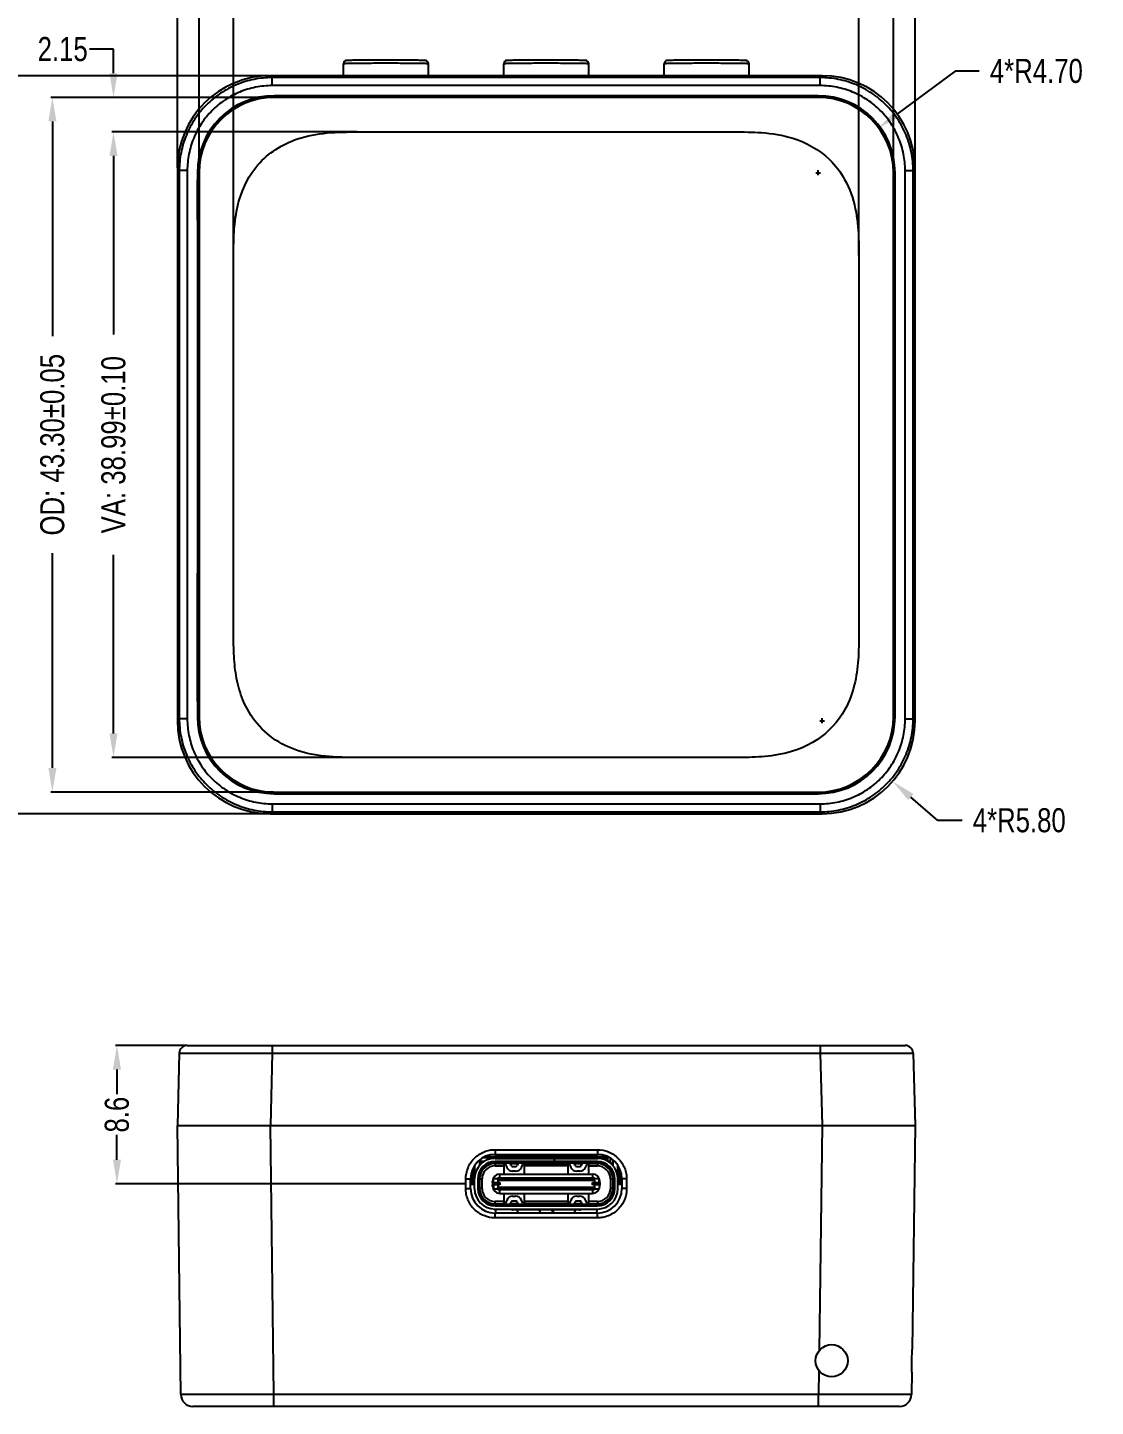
# Model space of a CAD drawing. Header units: inches. Extents: x -3 to 198, y -225 to -95.
# Drawn here: x 30.9 to 97.5, y -224.8 to -138.8 of the extents above; entities that cross this region are included whole.
import ezdxf

# ---------------------------------------------------------------- set-up
doc = ezdxf.new("R2010")
doc.units = ezdxf.units.IN
doc.header["$LTSCALE"] = 1.21
doc.header["$MEASUREMENT"] = 0
doc.header["$PDMODE"] = 3
doc.header["$PDSIZE"] = 0.3125
doc.layers.get('0').update_dxf_attribs({"linetype": 'CONTINUOUS'})
doc.layers.get('Defpoints').update_dxf_attribs({"linetype": 'CONTINUOUS'})
doc.layers.add('DIM', color=3, linetype='CONTINUOUS')
doc.styles.get("Standard").update_dxf_attribs({"font": 'txt', "width": 0.8})
doc.dimstyles.get("Standard").update_dxf_attribs({"dimtxt": 0.15625, "dimasz": 0.1875, "dimexe": 0.125, "dimexo": 0.0625, "dimgap": 0.09, "dimtad": 0, "dimtih": 1, "dimtoh": 1, "dimzin": 4, "dimdsep": 46, "dimtxsty": 'STANDARD', "dimblk": '_FILLED', "dimblk1": '_FILLED', "dimblk2": '_FILLED', "dimcen": 0.09, "dimazin": 1, "dimtp": 0.01, "dimtm": 0.01, "dimtfac": 1, "dimtofl": 0, "dimtmove": 0, "dimatfit": 3, "dimldrblk": '_FILLED', "dimfxl": 1, "dimtolj": 1, "dimtzin": 4, "dimarcsym": 0})

# ---------------------------------------------------------------- blocks, each defined once
blk = doc.blocks.new('_FILLED')
at = {"color": 0, "linetype": 'ByBlock'}
blk.add_solid([(0, 0), (-1, 0.167), (-1, -0.167)], dxfattribs=at)
blk = doc.blocks.new('*D33')
at = {"layer": 'Defpoints', "color": 0}
for p in [(36.434, -202.265), (40.833, -202.265), (58.186, -210.889)]:
    blk.add_point(p, dxfattribs=at)
at = {"layer": 'DIM', "color": 0, "lineweight": -2}
for p, q in [((40.786, -202.265), (36.34, -202.265)), ((36.434, -203.765), (36.434, -205.309)), ((36.434, -209.389), (36.434, -207.844)), ((58.139, -210.889), (36.34, -210.889))]:
    blk.add_line(p, q, dxfattribs=at)
at = {"layer": 'DIM', "color": 0, "lineweight": -2, "xscale": 1.5, "yscale": 1.5, "zscale": 1.5}
for p, rotation in [((36.434, -202.265), 90), ((36.434, -210.889), 270)]:
    blk.add_blockref('_FILLED', p, dxfattribs=dict(at, rotation=rotation))
at = {"layer": 'DIM', "color": 0, "insert": (36.434, -206.577), "char_height": 1.5, "attachment_point": 5, "rotation": 90}
blk.add_mtext('\\A1;8.6', dxfattribs=at)
blk = doc.blocks.new('*D34')
at = {"layer": 'Defpoints', "color": 0}
for p in [(82.697, -136.637), (43.707, -153.075), (82.697, -153.075)]:
    blk.add_point(p, dxfattribs=at)
at = {"layer": 'DIM', "color": 0, "lineweight": -2}
for p, q in [((43.707, -153.028), (43.707, -136.543)), ((45.207, -136.637), (56.334, -136.637)), ((81.197, -136.637), (70.069, -136.637)), ((82.697, -153.028), (82.697, -136.543))]:
    blk.add_line(p, q, dxfattribs=at)
at = {"layer": 'DIM', "color": 0, "lineweight": -2, "xscale": 1.5, "yscale": 1.5, "zscale": 1.5, "rotation": 180}
blk.add_blockref('_FILLED', (43.707, -136.637), dxfattribs=at)
at = {"layer": 'DIM', "color": 0, "lineweight": -2, "xscale": 1.5, "yscale": 1.5, "zscale": 1.5}
blk.add_blockref('_FILLED', (82.697, -136.637), dxfattribs=at)
at = {"layer": 'DIM', "color": 0, "insert": (63.202, -136.637), "char_height": 1.5, "attachment_point": 5}
blk.add_mtext('\\A1;VA: 38.99%%p0.10', dxfattribs=at)
blk = doc.blocks.new('*D35')
at = {"layer": 'Defpoints', "color": 0}
for p in [(51.456, -145.327), (36.218, -184.317), (51.456, -184.317)]:
    blk.add_point(p, dxfattribs=at)
at = {"layer": 'DIM', "color": 0, "lineweight": -2}
for p, q in [((51.409, -145.327), (36.124, -145.327)), ((36.218, -146.827), (36.218, -157.954)), ((36.218, -182.817), (36.218, -171.689)), ((51.409, -184.317), (36.124, -184.317))]:
    blk.add_line(p, q, dxfattribs=at)
at = {"layer": 'DIM', "color": 0, "lineweight": -2, "xscale": 1.5, "yscale": 1.5, "zscale": 1.5}
for p, rotation in [((36.218, -145.327), 90), ((36.218, -184.317), 270)]:
    blk.add_blockref('_FILLED', p, dxfattribs=dict(at, rotation=rotation))
at = {"layer": 'DIM', "color": 0, "insert": (36.218, -164.822), "char_height": 1.5, "attachment_point": 5, "rotation": 90}
blk.add_mtext('\\A1;VA: 38.99%%p0.10', dxfattribs=at)
blk = doc.blocks.new('*D36')
at = {"layer": 'Defpoints', "color": 0}
for p in [(46.247, -143.172), (32.408, -186.472), (46.247, -186.472)]:
    blk.add_point(p, dxfattribs=at)
at = {"layer": 'DIM', "color": 0, "lineweight": -2}
for p, q in [((46.2, -143.172), (32.315, -143.172)), ((32.408, -144.672), (32.408, -158.054)), ((32.408, -184.972), (32.408, -171.589)), ((46.2, -186.472), (32.315, -186.472))]:
    blk.add_line(p, q, dxfattribs=at)
at = {"layer": 'DIM', "color": 0, "lineweight": -2, "xscale": 1.5, "yscale": 1.5, "zscale": 1.5}
for p, rotation in [((32.408, -143.172), 90), ((32.408, -186.472), 270)]:
    blk.add_blockref('_FILLED', p, dxfattribs=dict(at, rotation=rotation))
at = {"layer": 'DIM', "color": 0, "insert": (32.408, -164.822), "char_height": 1.5, "attachment_point": 5, "rotation": 90}
blk.add_mtext('\\A1;OD: 43.30%%p0.05', dxfattribs=at)
blk = doc.blocks.new('*D37')
at = {"layer": 'Defpoints', "color": 0}
for p in [(84.852, -133.686), (41.552, -147.867), (84.852, -147.867)]:
    blk.add_point(p, dxfattribs=at)
at = {"layer": 'DIM', "color": 0, "lineweight": -2}
for p, q in [((41.552, -147.82), (41.552, -133.592)), ((43.052, -133.686), (56.434, -133.686)), ((83.352, -133.686), (69.969, -133.686)), ((84.852, -147.82), (84.852, -133.592))]:
    blk.add_line(p, q, dxfattribs=at)
at = {"layer": 'DIM', "color": 0, "lineweight": -2, "xscale": 1.5, "yscale": 1.5, "zscale": 1.5, "rotation": 180}
blk.add_blockref('_FILLED', (41.552, -133.686), dxfattribs=at)
at = {"layer": 'DIM', "color": 0, "lineweight": -2, "xscale": 1.5, "yscale": 1.5, "zscale": 1.5}
blk.add_blockref('_FILLED', (84.852, -133.686), dxfattribs=at)
at = {"layer": 'DIM', "color": 0, "insert": (63.202, -133.686), "char_height": 1.5, "attachment_point": 5}
blk.add_mtext('\\A1;OD: 43.30%%p0.05', dxfattribs=at)
blk = doc.blocks.new('*D39')
at = {"layer": 'Defpoints', "color": 0}
for p in [(40.202, -130.229), (40.202, -147.621), (86.202, -147.62)]:
    blk.add_point(p, dxfattribs=at)
at = {"layer": 'DIM', "color": 0, "lineweight": -2}
for p, q in [((40.202, -147.575), (40.202, -130.135)), ((41.702, -130.229), (60.934, -130.229)), ((84.702, -130.229), (65.469, -130.229)), ((86.202, -147.573), (86.202, -130.135))]:
    blk.add_line(p, q, dxfattribs=at)
at = {"layer": 'DIM', "color": 0, "lineweight": -2, "xscale": 1.5, "yscale": 1.5, "zscale": 1.5, "rotation": 180}
blk.add_blockref('_FILLED', (40.202, -130.229), dxfattribs=at)
at = {"layer": 'DIM', "color": 0, "lineweight": -2, "xscale": 1.5, "yscale": 1.5, "zscale": 1.5}
blk.add_blockref('_FILLED', (86.202, -130.229), dxfattribs=at)
at = {"layer": 'DIM', "color": 0, "insert": (63.202, -130.229), "char_height": 1.5, "attachment_point": 5}
blk.add_mtext('\\A1;46.00', dxfattribs=at)
blk = doc.blocks.new('*D40')
at = {"layer": 'Defpoints', "color": 0}
for p in [(46.001, -141.822), (28.614, -187.822), (46, -187.822)]:
    blk.add_point(p, dxfattribs=at)
at = {"layer": 'DIM', "color": 0, "lineweight": -2}
for p, q in [((45.955, -141.822), (28.521, -141.822)), ((28.614, -143.322), (28.614, -162.554)), ((28.614, -186.322), (28.614, -167.089)), ((45.953, -187.822), (28.521, -187.822))]:
    blk.add_line(p, q, dxfattribs=at)
at = {"layer": 'DIM', "color": 0, "lineweight": -2, "xscale": 1.5, "yscale": 1.5, "zscale": 1.5}
for p, rotation in [((28.614, -141.822), 90), ((28.614, -187.822), 270)]:
    blk.add_blockref('_FILLED', p, dxfattribs=dict(at, rotation=rotation))
at = {"layer": 'DIM', "color": 0, "insert": (28.614, -164.822), "char_height": 1.5, "attachment_point": 5, "rotation": 90}
blk.add_mtext('\\A1;46.00', dxfattribs=at)
blk = doc.blocks.new('*D41')
at = {"layer": 'Defpoints', "color": 0}
for p in [(36.218, -143.172), (46.247, -143.172), (51.456, -145.327)]:
    blk.add_point(p, dxfattribs=at)
at = {"layer": 'DIM', "color": 0, "lineweight": -2}
for p, q in [((36.218, -140.172), (34.718, -140.172)), ((36.218, -141.672), (36.218, -140.172)), ((46.2, -143.172), (36.124, -143.172)), ((51.409, -145.327), (36.124, -145.327)), ((36.218, -146.827), (36.218, -148.327))]:
    blk.add_line(p, q, dxfattribs=at)
at = {"layer": 'DIM', "color": 0, "lineweight": -2, "xscale": 1.5, "yscale": 1.5, "zscale": 1.5}
for p, rotation in [((36.218, -143.172), 270), ((36.218, -145.327), 90)]:
    blk.add_blockref('_FILLED', p, dxfattribs=dict(at, rotation=rotation))
at = {"layer": 'DIM', "color": 0, "insert": (33.05, -140.172), "char_height": 1.5, "attachment_point": 5}
blk.add_mtext('\\A1;2.15', dxfattribs=at)
blk = doc.blocks.new('*D43')
at = {"layer": 'Defpoints', "color": 0}
for p in [(80.405, -182.025), (84.801, -185.804)]:
    blk.add_point(p, dxfattribs=at)
at = {"layer": 'DIM', "color": 0, "lineweight": -2}
for p, q in [((80.256, -182.025), (80.553, -182.025)), ((80.405, -182.173), (80.405, -181.876)), ((87.632, -188.238), (85.938, -186.781)), ((89.132, -188.238), (87.632, -188.238))]:
    blk.add_line(p, q, dxfattribs=at)
at = {"layer": 'DIM', "color": 0, "lineweight": -2, "xscale": 1.5, "yscale": 1.5, "zscale": 1.5, "rotation": 139.3158601987637}
blk.add_blockref('_FILLED', (84.801, -185.804), dxfattribs=at)
at = {"layer": 'DIM', "color": 0, "insert": (92.7, -188.238), "char_height": 1.5, "attachment_point": 5}
blk.add_mtext('\\A1;4*R5.80', dxfattribs=at)
blk = doc.blocks.new('*D45')
at = {"layer": 'Defpoints', "color": 0}
for p in [(83.929, -145.071), (80.157, -147.867)]:
    blk.add_point(p, dxfattribs=at)
at = {"layer": 'DIM', "color": 0, "lineweight": -2}
for p, q in [((88.7, -141.533), (85.134, -144.177)), ((90.2, -141.533), (88.7, -141.533)), ((80.157, -148.015), (80.157, -147.718)), ((80.008, -147.867), (80.305, -147.867))]:
    blk.add_line(p, q, dxfattribs=at)
at = {"layer": 'DIM', "color": 0, "lineweight": -2, "xscale": 1.5, "yscale": 1.5, "zscale": 1.5, "rotation": 216.550944716097}
blk.add_blockref('_FILLED', (83.929, -145.071), dxfattribs=at)
at = {"layer": 'DIM', "color": 0, "insert": (93.768, -141.533), "char_height": 1.5, "attachment_point": 5}
blk.add_mtext('\\A1;4*R4.70', dxfattribs=at)

msp = doc.modelspace()

# ---------------------------------------------------------------- linework, layer by layer
at = {"color": 7, "linetype": 'Continuous'}
for p, q in [((50.552, -141.822), (50.552, -141.082)), ((55.852, -141.822), (55.852, -141.082)), ((60.552, -141.822), (60.552, -141.082)), ((65.852, -141.822), (65.852, -141.082)), ((70.552, -141.822), (70.552, -141.082)), ((75.852, -141.822), (75.852, -141.082)), ((46.118, -141.94), (46, -141.822)), ((80.404, -141.822), (46, -141.822)), ((46.118, -142.44), (46.118, -141.94)), ((80.286, -141.94), (46.118, -141.94)), ((80.286, -142.44), (46.118, -142.44)), ((80.286, -141.94), (80.404, -141.822)), ((80.286, -142.44), (80.286, -141.94)), ((46.247, -143.068), (46.247, -143.092)), ((80.157, -143.068), (46.247, -143.068)), ((80.157, -143.092), (46.247, -143.092)), ((80.157, -143.172), (46.247, -143.172)), ((80.157, -143.068), (80.157, -143.092)), ((51.456, -145.327), (74.949, -145.327)), ((40.202, -147.62), (40.202, -182.024)), ((40.32, -147.738), (40.202, -147.62)), ((40.32, -147.738), (40.32, -181.906)), ((40.82, -147.738), (40.32, -147.738)), ((40.82, -147.738), (40.82, -181.906)), ((85.584, -147.738), (86.084, -147.738)), ((85.584, -181.906), (85.584, -147.738)), ((86.084, -147.738), (86.202, -147.62)), ((86.084, -181.906), (86.084, -147.738)), ((86.202, -182.024), (86.202, -147.62)), ((41.448, -147.867), (41.448, -181.777)), ((41.472, -147.867), (41.448, -147.867)), ((41.467, -150.822), (41.467, -148.322)), ((41.552, -148.322), (41.467, -148.322)), ((41.472, -147.867), (41.472, -148.322)), ((41.552, -147.867), (41.552, -181.777)), ((84.852, -181.777), (84.852, -147.867)), ((84.956, -147.867), (84.932, -147.867)), ((84.932, -181.777), (84.932, -147.867)), ((84.956, -181.777), (84.956, -147.867)), ((41.493, -150.848), (41.467, -150.822)), ((41.552, -150.822), (41.467, -150.822)), ((41.493, -150.848), (41.493, -172.796)), ((41.552, -150.848), (41.493, -150.848)), ((43.707, -176.568), (43.707, -153.075)), ((82.697, -153.076), (82.697, -176.568)), ((41.467, -172.822), (41.493, -172.796)), ((41.467, -180.822), (41.467, -172.822)), ((41.467, -172.822), (41.552, -172.822)), ((41.493, -172.796), (41.552, -172.796)), ((41.467, -180.822), (41.552, -180.822)), ((41.472, -180.822), (41.472, -181.777)), ((40.32, -181.906), (40.202, -182.024)), ((40.82, -181.906), (40.32, -181.906)), ((41.448, -181.777), (41.472, -181.777)), ((84.956, -181.777), (84.932, -181.777)), ((85.584, -181.906), (86.084, -181.906)), ((86.084, -181.906), (86.202, -182.024)), ((74.949, -184.317), (51.456, -184.317)), ((46.247, -186.472), (80.157, -186.472)), ((46.118, -187.204), (80.286, -187.204)), ((46.118, -187.204), (46.118, -187.704)), ((46.247, -186.551), (80.157, -186.551)), ((46.247, -186.576), (46.247, -186.551)), ((46.247, -186.576), (80.157, -186.576)), ((80.157, -186.576), (80.157, -186.551)), ((80.286, -187.204), (80.286, -187.704)), ((46.118, -187.704), (46, -187.822)), ((46, -187.822), (80.404, -187.822)), ((46.118, -187.704), (80.286, -187.704)), ((80.286, -187.704), (80.404, -187.822)), ((40.32, -202.752), (40.202, -207.265)), ((40.82, -202.265), (85.584, -202.265)), ((46.118, -202.752), (46, -207.265)), ((46.118, -202.265), (46.118, -202.752)), ((46.118, -202.752), (80.286, -202.752)), ((80.286, -202.265), (80.286, -202.752)), ((80.286, -202.752), (80.404, -207.265)), ((86.084, -202.752), (86.202, -207.265)), ((40.421, -224.025), (40.202, -207.265)), ((40.202, -207.265), (86.202, -207.265)), ((46.221, -224.025), (46.001, -207.265)), ((80.402, -207.265), (80.219, -221.293)), ((86.202, -207.265), (86.019, -221.219)), ((60.012, -208.763), (60.012, -209.055)), ((60.012, -208.763), (66.392, -208.763)), ((66.392, -208.763), (66.392, -209.055)), ((59.032, -209.428), (59.032, -209.761)), ((59.354, -209.489), (59.032, -209.489)), ((59.046, -209.515), (59.032, -209.515)), ((59.032, -209.54), (59.275, -209.54)), ((59.032, -209.604), (59.112, -209.604)), ((59.047, -209.54), (59.047, -209.515)), ((59.052, -209.694), (59.052, -209.742)), ((59.095, -209.694), (59.052, -209.694)), ((59.063, -209.52), (59.063, -209.398)), ((59.063, -209.52), (59.309, -209.52)), ((59.093, -209.368), (59.093, -209.52)), ((59.097, -209.54), (59.097, -209.52)), ((59.148, -209.648), (59.112, -209.604)), ((59.133, -209.54), (59.133, -209.55)), ((59.235, -209.55), (59.133, -209.55)), ((59.156, -209.52), (59.156, -209.522)), ((59.23, -209.522), (59.156, -209.522)), ((59.183, -209.54), (59.183, -209.55)), ((59.193, -209.52), (59.193, -209.522)), ((59.23, -209.522), (59.23, -209.52)), ((59.235, -209.54), (59.235, -209.55)), ((59.248, -209.54), (59.248, -209.55)), ((59.259, -209.55), (59.248, -209.55)), ((59.254, -209.52), (59.254, -209.522)), ((59.294, -209.522), (59.254, -209.522)), ((59.254, -209.54), (59.254, -209.55)), ((59.257, -209.522), (59.257, -209.52)), ((59.294, -209.522), (59.294, -209.52)), ((59.313, -209.245), (59.642, -209.245)), ((67.032, -209.215), (59.373, -209.215)), ((59.581, -209.215), (59.581, -209.38)), ((59.602, -209.254), (59.602, -209.374)), ((59.602, -209.254), (66.802, -209.254)), ((59.611, -209.245), (59.611, -209.254)), ((59.641, -209.24), (59.652, -209.24)), ((59.642, -209.254), (59.642, -209.245)), ((59.652, -209.24), (59.652, -209.254)), ((59.677, -209.215), (59.677, -209.254)), ((59.752, -209.254), (59.752, -209.215)), ((60.002, -209.215), (60.002, -209.254)), ((60.002, -209.225), (60.017, -209.225)), ((60.007, -209.624), (60.621, -209.624)), ((60.012, -209.055), (66.392, -209.055)), ((60.012, -209.774), (60.012, -209.624)), ((60.013, -209.304), (66.393, -209.304)), ((60.013, -209.504), (60.013, -209.604)), ((63.703, -209.504), (60.013, -209.504)), ((63.713, -209.604), (60.013, -209.604)), ((60.017, -209.254), (60.017, -209.215)), ((60.062, -209.254), (60.062, -209.215)), ((60.552, -209.624), (60.552, -209.774)), ((60.562, -209.254), (60.562, -209.215)), ((60.653, -209.664), (60.742, -209.865)), ((60.792, -209.215), (60.792, -209.254)), ((60.802, -209.215), (60.802, -209.254)), ((60.802, -209.225), (60.812, -209.225)), ((60.812, -209.254), (60.812, -209.215)), ((60.852, -209.304), (60.852, -209.254)), ((61.017, -209.745), (60.955, -209.604)), ((60.964, -209.624), (61.441, -209.624)), ((61.052, -209.215), (61.052, -209.254)), ((61.352, -209.24), (61.052, -209.24)), ((61.058, -209.215), (61.058, -209.24)), ((61.232, -209.304), (61.232, -209.254)), ((61.232, -209.624), (61.232, -209.604)), ((61.352, -209.254), (61.352, -209.215)), ((61.449, -209.604), (61.388, -209.745)), ((61.552, -209.215), (61.552, -209.254)), ((61.613, -209.24), (61.552, -209.24)), ((61.613, -209.24), (61.613, -209.254)), ((61.638, -209.215), (61.638, -209.254)), ((61.638, -209.225), (61.802, -209.225)), ((61.662, -209.865), (61.751, -209.664)), ((61.783, -209.624), (64.621, -209.624)), ((61.802, -209.215), (61.802, -209.254)), ((61.852, -209.254), (61.852, -209.215)), ((61.852, -209.774), (61.852, -209.624)), ((62.052, -209.215), (62.052, -209.254)), ((62.052, -209.225), (62.202, -209.225)), ((62.131, -209.624), (62.102, -209.604)), ((62.202, -209.215), (62.202, -209.254)), ((62.252, -209.604), (62.252, -209.624)), ((62.352, -209.254), (62.352, -209.215)), ((62.552, -209.215), (62.552, -209.254)), ((62.552, -209.245), (62.852, -209.245)), ((62.654, -209.624), (62.625, -209.604)), ((62.852, -209.254), (62.852, -209.215)), ((63.052, -209.215), (63.052, -209.254)), ((63.202, -209.215), (63.202, -209.254)), ((63.202, -209.225), (63.352, -209.225)), ((63.352, -209.254), (63.352, -209.215)), ((63.552, -209.215), (63.552, -209.254)), ((63.602, -209.215), (63.602, -209.254)), ((63.602, -209.225), (63.802, -209.225)), ((63.703, -209.304), (63.703, -209.604)), ((63.703, -209.334), (63.713, -209.334)), ((63.713, -209.604), (63.713, -209.304)), ((66.393, -209.504), (63.713, -209.504)), ((66.393, -209.604), (63.713, -209.604)), ((63.779, -209.604), (63.75, -209.624)), ((63.802, -209.215), (63.802, -209.254)), ((63.852, -209.254), (63.852, -209.215)), ((64.052, -209.215), (64.052, -209.254)), ((64.089, -209.215), (64.089, -209.254)), ((64.152, -209.624), (64.152, -209.604)), ((64.302, -209.604), (64.273, -209.624)), ((64.352, -209.254), (64.352, -209.215)), ((64.552, -209.215), (64.552, -209.254)), ((64.552, -209.624), (64.552, -209.774)), ((64.653, -209.664), (64.742, -209.865)), ((64.852, -209.254), (64.852, -209.215)), ((65.017, -209.745), (64.955, -209.604)), ((64.964, -209.624), (65.441, -209.624)), ((65.052, -209.215), (65.052, -209.254)), ((65.172, -209.254), (65.172, -209.304)), ((65.172, -209.604), (65.172, -209.624)), ((65.352, -209.254), (65.352, -209.215)), ((65.449, -209.604), (65.388, -209.745)), ((65.552, -209.304), (65.552, -209.254)), ((65.592, -209.215), (65.592, -209.254)), ((65.612, -209.254), (65.612, -209.215)), ((65.662, -209.865), (65.751, -209.664)), ((65.783, -209.624), (66.397, -209.624)), ((65.842, -209.254), (65.842, -209.215)), ((65.852, -209.774), (65.852, -209.624)), ((66.342, -209.254), (66.342, -209.215)), ((66.392, -209.215), (66.392, -209.254)), ((66.392, -209.225), (66.412, -209.225)), ((66.392, -209.624), (66.392, -209.774)), ((66.393, -209.604), (66.393, -209.504)), ((66.407, -209.215), (66.407, -209.225)), ((66.412, -209.254), (66.412, -209.215)), ((66.652, -209.215), (66.652, -209.254)), ((66.652, -209.225), (66.802, -209.225)), ((66.802, -209.225), (66.802, -209.254)), ((66.802, -209.374), (66.802, -209.254)), ((66.807, -209.215), (66.807, -209.375)), ((66.807, -209.295), (67.004, -209.295)), ((67.004, -209.245), (67.004, -209.463)), ((67.004, -209.245), (67.091, -209.245)), ((67.035, -209.477), (67.035, -209.217)), ((67.212, -209.489), (67.052, -209.489)), ((67.095, -209.52), (67.212, -209.52)), ((67.207, -209.522), (67.1, -209.522)), ((67.188, -209.52), (67.188, -209.522)), ((67.197, -209.522), (67.197, -209.52)), ((67.206, -209.522), (67.206, -209.52)), ((67.207, -209.522), (67.207, -209.52)), ((67.212, -209.601), (67.212, -209.307)), ((67.292, -209.604), (67.257, -209.646)), ((67.292, -209.604), (67.372, -209.604)), ((67.352, -209.694), (67.31, -209.694)), ((67.352, -209.694), (67.352, -209.74)), ((67.372, -209.761), (67.372, -209.428)), ((58.562, -210.101), (58.562, -210.704)), ((58.712, -210.904), (58.712, -209.808)), ((58.732, -210.004), (58.712, -210.004)), ((58.712, -210.154), (58.732, -210.154)), ((58.732, -210.354), (58.712, -210.354)), ((58.712, -210.504), (58.732, -210.504)), ((58.732, -209.769), (58.732, -210.584)), ((59.052, -210.393), (59.052, -210.584)), ((60.012, -209.774), (60.552, -209.774)), ((60.278, -210.569), (60.278, -210.534)), ((61.777, -210.534), (60.278, -210.534)), ((60.307, -210.514), (60.307, -210.284)), ((60.307, -210.284), (66.097, -210.284)), ((60.307, -210.514), (66.097, -210.514)), ((60.552, -209.774), (60.552, -210.284)), ((60.628, -210.534), (60.628, -210.574)), ((61.108, -209.804), (61.296, -209.804)), ((61.296, -210.104), (61.108, -210.104)), ((61.778, -210.574), (61.778, -210.534)), ((62.128, -210.534), (61.778, -210.534)), ((61.852, -210.284), (61.852, -209.774)), ((64.552, -209.774), (61.852, -209.774)), ((62.128, -210.534), (62.128, -210.574)), ((62.327, -210.574), (62.327, -210.534)), ((62.577, -210.534), (62.327, -210.534)), ((62.577, -210.534), (62.577, -210.574)), ((62.827, -210.574), (62.827, -210.534)), ((63.077, -210.534), (62.827, -210.534)), ((63.077, -210.534), (63.077, -210.574)), ((63.327, -210.574), (63.327, -210.534)), ((63.577, -210.534), (63.327, -210.534)), ((63.577, -210.534), (63.577, -210.574)), ((63.827, -210.574), (63.827, -210.534)), ((64.077, -210.534), (63.827, -210.534)), ((64.077, -210.534), (64.077, -210.574)), ((64.278, -210.574), (64.278, -210.534)), ((65.777, -210.534), (64.278, -210.534)), ((64.552, -209.774), (64.552, -210.284)), ((64.628, -210.534), (64.628, -210.574)), ((65.108, -209.804), (65.296, -209.804)), ((65.296, -210.104), (65.108, -210.104)), ((65.778, -210.574), (65.778, -210.534)), ((66.128, -210.534), (65.778, -210.534)), ((65.852, -210.284), (65.852, -209.774)), ((65.852, -209.774), (66.392, -209.774)), ((66.097, -210.284), (66.097, -210.514)), ((66.128, -210.534), (66.128, -210.569)), ((67.352, -210.391), (67.352, -210.584)), ((67.672, -210.581), (67.672, -209.768)), ((67.692, -210.004), (67.672, -210.004)), ((67.672, -210.154), (67.692, -210.154)), ((67.692, -210.354), (67.672, -210.354)), ((67.672, -210.504), (67.692, -210.504)), ((67.692, -209.807), (67.692, -210.904)), ((67.842, -210.704), (67.842, -210.106)), ((58.186, -210.589), (58.482, -210.585)), ((58.186, -211.189), (58.186, -210.589)), ((58.186, -211.189), (58.482, -211.185)), ((58.482, -211.185), (58.482, -210.585)), ((58.562, -210.704), (58.482, -210.704)), ((58.482, -210.904), (58.732, -210.904)), ((58.733, -211.184), (58.733, -210.584)), ((58.933, -210.584), (58.933, -211.184)), ((59.033, -210.584), (58.933, -210.584)), ((58.933, -211.184), (59.033, -211.184)), ((59.033, -210.584), (59.033, -211.184)), ((59.033, -210.809), (59.052, -210.809)), ((59.052, -210.959), (59.033, -210.959)), ((59.046, -210.959), (59.046, -210.809)), ((59.052, -211.184), (59.052, -210.584)), ((59.052, -210.584), (59.202, -210.584)), ((59.202, -211.184), (59.052, -211.184)), ((59.202, -211.184), (59.202, -210.584)), ((59.857, -210.809), (59.857, -210.734)), ((59.857, -210.734), (59.908, -210.734)), ((59.857, -211.034), (59.857, -210.959)), ((59.908, -211.034), (59.857, -211.034)), ((59.858, -210.809), (59.858, -210.959)), ((59.858, -210.809), (60.308, -210.809)), ((60.308, -210.959), (59.858, -210.959)), ((59.865, -210.959), (59.865, -210.809)), ((59.908, -210.809), (59.908, -210.574)), ((66.498, -210.574), (59.908, -210.574)), ((59.908, -210.959), (59.908, -211.194)), ((59.908, -211.194), (66.498, -211.194)), ((60.132, -210.809), (60.132, -210.959)), ((60.198, -210.659), (60.164, -210.574)), ((60.164, -211.194), (60.198, -211.109)), ((60.198, -210.809), (60.198, -210.659)), ((60.198, -210.659), (66.207, -210.659)), ((60.198, -211.109), (60.198, -210.959)), ((60.198, -211.109), (66.207, -211.109)), ((60.225, -210.959), (60.225, -210.809)), ((60.277, -211.2), (60.277, -211.194)), ((60.278, -210.574), (60.278, -210.569)), ((60.278, -211.234), (60.278, -211.2)), ((60.278, -211.234), (60.628, -211.234)), ((60.307, -211.484), (60.307, -211.254)), ((60.307, -211.254), (66.097, -211.254)), ((60.308, -210.809), (60.308, -210.959)), ((60.628, -211.194), (60.628, -211.234)), ((61.778, -211.234), (61.778, -211.194)), ((61.778, -211.234), (62.128, -211.234)), ((62.127, -210.569), (62.327, -210.569)), ((62.128, -211.194), (62.128, -211.234)), ((62.327, -211.234), (62.327, -211.194)), ((62.327, -211.234), (62.577, -211.234)), ((62.577, -210.569), (62.827, -210.569)), ((62.577, -211.194), (62.577, -211.234)), ((62.827, -211.234), (62.827, -211.194)), ((62.827, -211.234), (63.077, -211.234)), ((63.077, -210.569), (63.327, -210.569)), ((63.077, -211.194), (63.077, -211.234)), ((63.327, -211.234), (63.327, -211.194)), ((63.327, -211.234), (63.577, -211.234)), ((63.577, -210.569), (63.827, -210.569)), ((63.577, -211.194), (63.577, -211.234)), ((63.827, -211.234), (63.827, -211.194)), ((63.827, -211.234), (64.077, -211.234)), ((64.077, -210.569), (64.277, -210.569)), ((64.077, -211.194), (64.077, -211.234)), ((64.278, -211.234), (64.278, -211.194)), ((64.278, -211.234), (64.628, -211.234)), ((64.628, -211.194), (64.628, -211.234)), ((65.778, -211.234), (65.778, -211.194)), ((65.778, -211.234), (66.128, -211.234)), ((66.097, -211.254), (66.097, -211.484)), ((66.098, -210.959), (66.098, -210.809)), ((66.098, -210.809), (66.548, -210.809)), ((66.548, -210.959), (66.098, -210.959)), ((66.127, -210.574), (66.128, -210.569)), ((66.128, -211.2), (66.128, -211.234)), ((66.18, -210.809), (66.18, -210.959)), ((66.207, -210.659), (66.241, -210.574)), ((66.207, -210.659), (66.207, -210.809)), ((66.207, -210.959), (66.207, -211.109)), ((66.207, -211.109), (66.241, -211.194)), ((66.273, -210.959), (66.273, -210.809)), ((66.498, -210.809), (66.498, -210.574)), ((66.498, -210.734), (66.547, -210.734)), ((66.498, -210.959), (66.498, -211.194)), ((66.547, -211.034), (66.498, -211.034)), ((66.54, -210.809), (66.54, -210.959)), ((66.547, -210.809), (66.547, -210.734)), ((66.547, -211.034), (66.547, -210.959)), ((66.548, -210.959), (66.548, -210.809)), ((67.202, -210.584), (67.202, -211.184)), ((67.202, -210.584), (67.352, -210.584)), ((67.352, -211.184), (67.202, -211.184)), ((67.352, -210.584), (67.352, -211.184)), ((67.352, -210.809), (67.372, -210.809)), ((67.372, -210.959), (67.352, -210.959)), ((67.358, -210.809), (67.358, -210.959)), ((67.373, -211.184), (67.373, -210.584)), ((67.473, -210.584), (67.373, -210.584)), ((67.373, -211.184), (67.473, -211.184)), ((67.473, -211.184), (67.473, -210.584)), ((67.673, -211.184), (67.673, -210.584)), ((67.692, -210.904), (67.673, -210.904)), ((67.692, -210.904), (67.922, -210.904)), ((67.922, -210.704), (67.842, -210.704)), ((67.922, -210.585), (67.922, -211.185)), ((68.218, -210.589), (67.922, -210.585)), ((68.218, -211.189), (67.922, -211.185)), ((68.218, -210.589), (68.218, -211.189)), ((59.202, -211.734), (59.202, -211.7)), ((59.297, -211.854), (59.325, -211.854)), ((60.007, -212.144), (60.621, -212.144)), ((60.012, -212.144), (60.012, -211.994)), ((60.552, -211.994), (60.012, -211.994)), ((60.013, -212.164), (60.013, -212.264)), ((60.013, -212.164), (66.393, -212.164)), ((60.013, -212.264), (66.393, -212.264)), ((60.307, -211.484), (66.097, -211.484)), ((60.552, -211.484), (60.552, -212.144)), ((60.742, -211.903), (60.653, -212.105)), ((60.955, -212.164), (61.017, -212.024)), ((61.441, -212.144), (60.964, -212.144)), ((61.108, -211.664), (61.296, -211.664)), ((61.296, -211.964), (61.108, -211.964)), ((61.388, -212.024), (61.449, -212.164)), ((61.751, -212.105), (61.662, -211.903)), ((64.621, -212.144), (61.783, -212.144)), ((61.852, -212.144), (61.852, -211.484)), ((64.552, -211.994), (61.852, -211.994)), ((64.552, -211.484), (64.552, -212.144)), ((64.742, -211.903), (64.653, -212.105)), ((64.955, -212.164), (65.017, -212.024)), ((65.441, -212.144), (64.964, -212.144)), ((65.108, -211.664), (65.296, -211.664)), ((65.296, -211.964), (65.108, -211.964)), ((65.388, -212.024), (65.449, -212.164)), ((65.751, -212.105), (65.662, -211.903)), ((65.783, -212.144), (66.397, -212.144)), ((65.852, -212.144), (65.852, -211.484)), ((66.392, -211.994), (65.852, -211.994)), ((66.392, -211.994), (66.392, -212.144)), ((66.393, -212.264), (66.393, -212.164)), ((67.107, -211.854), (67.08, -211.854)), ((67.202, -211.736), (67.202, -211.7)), ((60.012, -213.015), (60.012, -212.715)), ((66.392, -212.715), (60.012, -212.715)), ((66.392, -213.015), (60.012, -213.015)), ((60.013, -212.464), (66.393, -212.464)), ((65.277, -212.515), (61.127, -212.515)), ((62.775, -212.515), (62.775, -212.715)), ((62.802, -212.515), (62.802, -212.715)), ((63.602, -212.715), (63.602, -212.515)), ((63.628, -212.515), (63.628, -212.715)), ((66.392, -213.015), (66.392, -212.715)), ((86.003, -221.915), (86.019, -221.219)), ((80.203, -222.516), (80.183, -224.025)), ((86.001, -222.63), (86.003, -221.915)), ((86.001, -222.63), (85.983, -224.025)), ((46.221, -224.765), (46.221, -224.025)), ((80.183, -224.025), (46.221, -224.025)), ((80.183, -224.765), (80.183, -224.025)), ((85.233, -224.765), (41.171, -224.765))]:
    msp.add_line(p, q, dxfattribs=at)
for points in [[(55.852, -141.082), (55.811, -140.96), (55.735, -140.9), (55.688, -140.884), (55.663, -140.88), (55.641, -140.878), (55.615, -140.876), (55.585, -140.874), (55.548, -140.872), (55.503, -140.871), (55.449, -140.869), (55.384, -140.867), (55.308, -140.865), (55.222, -140.864), (55.125, -140.862), (55.017, -140.86), (54.899, -140.859), (54.77, -140.857), (54.63, -140.856), (54.48, -140.854), (54.32, -140.853), (54.15, -140.852), (53.97, -140.851), (53.783, -140.851), (53.589, -140.85), (53.389, -140.85), (53.186, -140.85), (52.982, -140.85), (52.778, -140.85), (52.576, -140.851), (52.379, -140.852), (52.188, -140.853), (52.005, -140.854), (51.831, -140.855), (51.669, -140.857), (51.519, -140.859), (51.383, -140.86), (51.26, -140.862), (51.151, -140.864), (51.056, -140.866), (50.976, -140.868), (50.908, -140.87), (50.852, -140.873), (50.808, -140.875), (50.773, -140.877), (50.745, -140.88), (50.715, -140.884), (50.659, -140.904), (50.589, -140.965), (50.552, -141.082)], [(65.852, -141.082), (65.811, -140.96), (65.735, -140.9), (65.688, -140.884), (65.663, -140.88), (65.641, -140.878), (65.615, -140.876), (65.585, -140.874), (65.548, -140.872), (65.503, -140.871), (65.449, -140.869), (65.384, -140.867), (65.308, -140.865), (65.222, -140.864), (65.125, -140.862), (65.017, -140.86), (64.899, -140.859), (64.77, -140.857), (64.63, -140.856), (64.48, -140.854), (64.32, -140.853), (64.15, -140.852), (63.97, -140.851), (63.783, -140.851), (63.589, -140.85), (63.389, -140.85), (63.186, -140.85), (62.982, -140.85), (62.778, -140.85), (62.576, -140.851), (62.379, -140.852), (62.188, -140.853), (62.005, -140.854), (61.831, -140.855), (61.669, -140.857), (61.519, -140.859), (61.383, -140.86), (61.26, -140.862), (61.151, -140.864), (61.056, -140.866), (60.976, -140.868), (60.908, -140.87), (60.852, -140.873), (60.808, -140.875), (60.773, -140.877), (60.745, -140.88), (60.715, -140.884), (60.659, -140.904), (60.589, -140.965), (60.552, -141.082)], [(75.852, -141.082), (75.811, -140.96), (75.735, -140.9), (75.688, -140.884), (75.663, -140.88), (75.641, -140.878), (75.615, -140.876), (75.585, -140.874), (75.548, -140.872), (75.503, -140.871), (75.449, -140.869), (75.384, -140.867), (75.308, -140.865), (75.222, -140.864), (75.125, -140.862), (75.017, -140.86), (74.899, -140.859), (74.77, -140.857), (74.63, -140.856), (74.48, -140.854), (74.32, -140.853), (74.15, -140.852), (73.97, -140.851), (73.783, -140.851), (73.589, -140.85), (73.389, -140.85), (73.186, -140.85), (72.982, -140.85), (72.778, -140.85), (72.576, -140.851), (72.379, -140.852), (72.188, -140.853), (72.005, -140.854), (71.831, -140.855), (71.669, -140.857), (71.519, -140.859), (71.383, -140.86), (71.26, -140.862), (71.151, -140.864), (71.056, -140.866), (70.976, -140.868), (70.908, -140.87), (70.852, -140.873), (70.808, -140.875), (70.773, -140.877), (70.745, -140.88), (70.715, -140.884), (70.659, -140.904), (70.589, -140.965), (70.552, -141.082)]]:
    msp.add_lwpolyline(points, dxfattribs=at)
msp.add_circle((81.002, -221.915), 1, dxfattribs=at)
for centre, radius, start, end in [((46.247, -147.867), 4.799, 90, 180), ((46.247, -147.867), 4.775, 90, 180), ((46.247, -147.867), 4.695, 90, 180), ((80.157, -147.867), 4.799, 0, 90), ((80.157, -147.867), 4.775, 0, 90), ((80.157, -147.867), 4.695, 0, 90), ((46.247, -181.777), 4.799, 180, 270), ((46.247, -181.777), 4.775, 180, 270), ((46.247, -181.777), 4.695, 180, 270), ((80.157, -181.777), 4.799, 270, 0), ((80.157, -181.777), 4.775, 270, 0), ((80.157, -181.777), 4.695, 270, 0), ((40.82, -202.765), 0.5, 90, 178.5), ((85.584, -202.765), 0.5, 1.5, 90), ((60.012, -210.585), 1.53, 90, 180), ((60.013, -210.584), 1.28, 90, 180), ((60.013, -210.584), 1.08, 90, 180), ((59.063, -209.489), 0.0305, 181.92815, 270), ((60.013, -210.584), 0.98, 90, 180), ((60.012, -210.584), 0.96, 90, 180), ((59.611, -209.245), 0.0305, 0, 90), ((60.077, -209.691), 0.0967, 116.29156, 136.39718), ((60.137, -209.691), 0.0967, 43.60282, 63.70844), ((60.562, -209.704), 0.1, 23.74949, 90), ((61.842, -209.704), 0.1, 90, 156.25051), ((64.562, -209.704), 0.1, 23.74949, 90), ((65.842, -209.704), 0.1, 90, 156.25051), ((66.267, -209.691), 0.0967, 116.29156, 136.39718), ((66.327, -209.691), 0.0967, 43.60282, 63.70844), ((66.392, -210.585), 1.53, 0, 90), ((66.392, -210.584), 0.96, 0, 90), ((66.393, -210.584), 1.28, 0, 90), ((66.393, -210.584), 1.08, 0, 90), ((66.393, -210.584), 0.98, 0, 90), ((67.035, -209.245), 0.0305, 95.2607, 180), ((60.012, -210.584), 0.81, 90, 180), ((60.307, -210.734), 0.45, 90, 180), ((61.108, -209.704), 0.4, 203.74949, 270), ((61.108, -209.704), 0.1, 203.74949, 270), ((61.296, -209.704), 0.1, 270, 336.25051), ((61.296, -209.704), 0.4, 270, 336.25051), ((65.108, -209.704), 0.4, 203.74949, 270), ((65.108, -209.704), 0.1, 203.74949, 270), ((65.296, -209.704), 0.1, 270, 336.25051), ((65.296, -209.704), 0.4, 270, 336.25051), ((66.097, -210.734), 0.45, 0, 90), ((66.392, -210.584), 0.81, 0, 90), ((60.012, -211.185), 1.53, 180, 270), ((60.013, -211.184), 1.28, 180, 270), ((60.013, -211.184), 1.08, 180, 270), ((60.013, -211.184), 0.98, 180, 270), ((60.012, -211.184), 0.96, 180, 270), ((60.012, -211.184), 0.81, 180, 270), ((60.307, -211.034), 0.45, 180, 270), ((60.31, -210.737), 0.223, 131.77288, 133.1227), ((60.306, -211.036), 0.218, 226.88083, 228.26745), ((61.819, -210.573), 0.0415, 180.01919, 182.35656), ((61.819, -211.196), 0.0415, 177.64344, 179.98081), ((62.086, -210.573), 0.0415, 357.65923, 359.99704), ((62.086, -211.196), 0.0415, 0.00294, 2.34077), ((64.319, -210.573), 0.0415, 180.0192, 182.35656), ((64.319, -211.196), 0.0415, 177.64344, 179.98081), ((64.586, -210.573), 0.0415, 357.65923, 359.99715), ((64.586, -211.196), 0.0415, 0.00285, 2.34077), ((66.097, -211.034), 0.45, 270, 0), ((66.099, -210.733), 0.218, 46.87946, 48.13055), ((66.099, -211.036), 0.218, 311.86942, 313.1206), ((66.392, -211.184), 0.96, 270, 0), ((66.392, -211.184), 0.81, 270, 360), ((66.392, -211.185), 1.53, 270, 0), ((66.393, -211.184), 1.28, 270, 0), ((66.393, -211.184), 1.08, 270, 0), ((66.393, -211.184), 0.98, 270, 0), ((60.077, -212.078), 0.0967, 223.60282, 243.70844), ((60.137, -212.078), 0.0967, 296.29156, 316.39718), ((60.562, -212.064), 0.1, 270, 336.25051), ((60.452, -212.164), 0.15, 3.48844, 7.2965), ((61.108, -212.064), 0.4, 90, 156.25051), ((61.108, -212.064), 0.1, 90, 156.25051), ((61.296, -212.064), 0.4, 23.74949, 90), ((61.296, -212.064), 0.1, 23.74949, 90), ((61.842, -212.064), 0.1, 203.74949, 270), ((64.562, -212.064), 0.1, 270, 336.25051), ((65.108, -212.064), 0.4, 90, 156.25051), ((65.108, -212.064), 0.1, 90, 156.25051), ((65.296, -212.064), 0.4, 23.74949, 90), ((65.296, -212.064), 0.1, 23.74949, 90), ((65.842, -212.064), 0.1, 203.74949, 270), ((65.952, -212.164), 0.15, 172.66402, 176.43626), ((66.267, -212.078), 0.0967, 223.60282, 243.70844), ((66.327, -212.078), 0.0967, 296.29156, 316.39718), ((63.202, -211.865), 3.25, 190.63373, 195.00899), ((61.127, -212.365), 0.15, 223.36162, 270), ((63.202, -211.865), 1.95, 199.75794, 206.32313), ((63.202, -211.865), 1.95, 333.67687, 340.24206), ((65.277, -212.365), 0.15, 270, 316.63838), ((63.202, -211.865), 3.25, 344.99101, 349.37155), ((41.171, -224.015), 0.75, 180.75, 270), ((85.233, -224.015), 0.75, 270, 359.25)]:
    msp.add_arc(centre, radius, start, end, dxfattribs=at)
for centre, major_axis, ratio, start_param, end_param in [((46.002, -147.622), (4.102, -4.102), 0.999829, 2.35628, 3.926905), ((46.004, -147.624), (-4.104, 4.104), 0.999315, -0.785056, 0.785056), ((80.401, -147.622), (-4.102, -4.102), 0.999829, 2.35628, 3.926905), ((80.4, -147.624), (4.104, 4.104), 0.999315, -0.785056, 0.785056), ((46.002, -182.021), (4.102, 4.102), 0.999829, 2.35628, 3.926905), ((46.004, -182.02), (4.104, 4.104), 0.999315, -3.926648, -2.356537), ((80.401, -182.021), (-4.102, 4.102), 0.999829, 2.35628, 3.926905), ((80.4, -182.02), (4.104, -4.104), 0.999315, -0.785056, 0.785056), ((58.662, -210.704), (0, 0.2), 0.499884, -4.712389, -3.141593), ((66.125, -211.064), (-0.014, 0.17), 0.081728, -3.84332, -3.798092), ((67.742, -210.704), (0, 0.2), 0.500116, -3.141593, -1.570796)]:
    msp.add_ellipse(centre, major_axis=major_axis, ratio=ratio, start_param=start_param, end_param=end_param, dxfattribs=at)
for points, knots in [([(55.852, -141.082), (55.852, -141.081), (55.846, -141.08), (55.838, -141.078), (55.821, -141.077), (55.799, -141.075), (55.77, -141.074), (55.72, -141.072), (55.642, -141.069), (55.532, -141.066), (55.398, -141.064), (55.244, -141.061), (55.069, -141.059), (54.877, -141.057), (54.59, -141.054), (54.202, -141.052), (53.71, -141.05), (53.2, -141.05), (52.689, -141.05), (52.199, -141.052), (51.811, -141.054), (51.525, -141.057), (51.333, -141.059), (51.159, -141.061), (51.005, -141.064), (50.872, -141.066), (50.761, -141.069), (50.683, -141.072), (50.633, -141.074), (50.605, -141.075), (50.583, -141.077), (50.566, -141.078), (50.558, -141.08), (50.552, -141.081), (50.552, -141.082)], [0, 0, 0, 0, 0.000671, 0.002499, 0.005514, 0.009716, 0.015097, 0.021643, 0.038175, 0.059154, 0.084388, 0.113632, 0.146609, 0.183005, 0.22246, 0.309011, 0.402884, 0.500455, 0.597975, 0.691702, 0.778043, 0.817396, 0.853693, 0.886587, 0.915762, 0.94094, 0.96188, 0.978384, 0.984921, 0.990294, 0.994491, 0.997504, 0.999329, 1, 1, 1, 1]), ([(65.852, -141.082), (65.852, -141.081), (65.846, -141.08), (65.838, -141.078), (65.821, -141.077), (65.799, -141.075), (65.77, -141.074), (65.72, -141.072), (65.642, -141.069), (65.532, -141.066), (65.398, -141.064), (65.244, -141.061), (65.069, -141.059), (64.877, -141.057), (64.59, -141.054), (64.202, -141.052), (63.71, -141.05), (63.2, -141.05), (62.689, -141.05), (62.199, -141.052), (61.811, -141.054), (61.525, -141.057), (61.333, -141.059), (61.159, -141.061), (61.005, -141.064), (60.872, -141.066), (60.761, -141.069), (60.683, -141.072), (60.633, -141.074), (60.605, -141.075), (60.583, -141.077), (60.566, -141.078), (60.558, -141.08), (60.552, -141.081), (60.552, -141.082)], [0, 0, 0, 0, 0.000671, 0.002499, 0.005514, 0.009716, 0.015097, 0.021643, 0.038175, 0.059154, 0.084388, 0.113632, 0.146609, 0.183005, 0.22246, 0.309011, 0.402884, 0.500455, 0.597975, 0.691702, 0.778043, 0.817396, 0.853693, 0.886587, 0.915762, 0.94094, 0.96188, 0.978384, 0.984921, 0.990294, 0.994491, 0.997504, 0.999329, 1, 1, 1, 1]), ([(75.852, -141.082), (75.852, -141.081), (75.846, -141.08), (75.838, -141.078), (75.821, -141.077), (75.799, -141.075), (75.77, -141.074), (75.72, -141.072), (75.642, -141.069), (75.532, -141.066), (75.398, -141.064), (75.244, -141.061), (75.069, -141.059), (74.877, -141.057), (74.59, -141.054), (74.202, -141.052), (73.71, -141.05), (73.2, -141.05), (72.689, -141.05), (72.199, -141.052), (71.811, -141.054), (71.525, -141.057), (71.333, -141.059), (71.159, -141.061), (71.005, -141.064), (70.872, -141.066), (70.761, -141.069), (70.683, -141.072), (70.633, -141.074), (70.605, -141.075), (70.583, -141.077), (70.566, -141.078), (70.558, -141.08), (70.552, -141.081), (70.552, -141.082)], [0, 0, 0, 0, 0.000671, 0.002499, 0.005514, 0.009716, 0.015097, 0.021643, 0.038175, 0.059154, 0.084388, 0.113632, 0.146609, 0.183005, 0.22246, 0.309011, 0.402884, 0.500455, 0.597975, 0.691702, 0.778043, 0.817396, 0.853693, 0.886587, 0.915762, 0.94094, 0.96188, 0.978384, 0.984921, 0.990294, 0.994491, 0.997504, 0.999329, 1, 1, 1, 1]), ([(46.118, -141.94), (45.739, -141.94), (44.979, -142.015), (43.884, -142.347), (42.875, -142.887), (41.99, -143.613), (41.265, -144.497), (40.727, -145.506), (40.395, -146.6), (40.32, -147.359), (40.32, -147.738)], [0, 0, 0, 0, 0.125071, 0.250159, 0.375206, 0.500218, 0.625183, 0.750116, 0.875039, 1, 1, 1, 1]), ([(46.118, -142.44), (45.772, -142.44), (45.077, -142.508), (44.076, -142.812), (43.154, -143.305), (42.346, -143.968), (41.683, -144.776), (41.191, -145.698), (40.888, -146.698), (40.82, -147.392), (40.82, -147.738)], [0, 0, 0, 0, 0.125071, 0.250159, 0.375206, 0.500218, 0.625183, 0.750116, 0.875039, 1, 1, 1, 1]), ([(86.084, -147.738), (86.084, -147.359), (86.009, -146.599), (85.677, -145.504), (85.137, -144.494), (84.411, -143.61), (83.526, -142.885), (82.518, -142.346), (81.424, -142.015), (80.664, -141.94), (80.286, -141.94)], [0, 0, 0, 0, 0.125071, 0.250159, 0.375206, 0.500218, 0.625183, 0.750116, 0.875039, 1, 1, 1, 1]), ([(85.584, -147.738), (85.584, -147.391), (85.516, -146.697), (85.212, -145.696), (84.719, -144.774), (84.055, -143.966), (83.247, -143.303), (82.325, -142.811), (81.326, -142.508), (80.632, -142.44), (80.286, -142.44)], [0, 0, 0, 0, 0.125071, 0.250159, 0.375206, 0.500218, 0.625183, 0.750116, 0.875039, 1, 1, 1, 1]), ([(43.707, -153.075), (43.707, -152.86), (43.707, -152.191), (43.754, -151.002), (44.063, -149.242), (45.142, -147.089), (47.33, -145.725), (49.568, -145.335), (50.823, -145.327), (51.456, -145.327)], [0, 0, 0, 0, 0.052361, 0.162085, 0.284103, 0.470993, 0.698488, 0.846126, 1, 1, 1, 1]), ([(74.949, -145.327), (75.505, -145.327), (76.709, -145.333), (78.804, -145.648), (80.7, -146.689), (81.962, -148.367), (82.543, -150.065), (82.694, -151.699), (82.698, -152.682), (82.697, -153.076)], [0, 0, 0, 0, 0.135228, 0.289433, 0.493858, 0.613048, 0.763621, 0.903996, 1, 1, 1, 1]), ([(51.456, -184.317), (51.027, -184.317), (49.94, -184.314), (48.242, -184.125), (46.482, -183.44), (45.104, -182.278), (44.265, -180.841), (43.859, -179.39), (43.71, -177.982), (43.707, -177.046), (43.707, -176.568)], [0, 0, 0, 0, 0.104158, 0.261704, 0.399631, 0.534993, 0.666349, 0.775801, 0.883453, 1, 1, 1, 1]), ([(82.697, -176.568), (82.697, -177.116), (82.693, -178.191), (82.471, -179.818), (81.802, -181.647), (80.146, -183.471), (77.841, -184.207), (76.079, -184.315), (75.25, -184.317), (74.949, -184.317)], [0, 0, 0, 0, 0.133286, 0.258403, 0.385582, 0.579926, 0.799455, 0.926798, 1, 1, 1, 1]), ([(40.32, -181.906), (40.32, -182.285), (40.395, -183.045), (40.727, -184.14), (41.267, -185.149), (41.993, -186.033), (42.877, -186.758), (43.886, -187.297), (44.98, -187.629), (45.739, -187.704), (46.118, -187.704)], [0, 0, 0, 0, 0.125071, 0.250159, 0.375206, 0.500218, 0.625183, 0.750116, 0.875039, 1, 1, 1, 1]), ([(40.82, -181.906), (40.82, -182.252), (40.888, -182.947), (41.192, -183.947), (41.685, -184.87), (42.349, -185.677), (43.157, -186.34), (44.078, -186.832), (45.078, -187.136), (45.772, -187.204), (46.118, -187.204)], [0, 0, 0, 0, 0.125071, 0.250159, 0.375206, 0.500218, 0.625183, 0.750116, 0.875039, 1, 1, 1, 1]), ([(80.286, -187.704), (80.665, -187.704), (81.425, -187.629), (82.52, -187.296), (83.529, -186.757), (84.413, -186.031), (85.139, -185.146), (85.677, -184.138), (86.009, -183.044), (86.084, -182.284), (86.084, -181.906)], [0, 0, 0, 0, 0.125071, 0.250159, 0.375206, 0.500218, 0.625183, 0.750116, 0.875039, 1, 1, 1, 1]), ([(80.286, -187.204), (80.632, -187.204), (81.327, -187.135), (82.328, -186.832), (83.25, -186.338), (84.058, -185.675), (84.72, -184.867), (85.213, -183.945), (85.516, -182.946), (85.584, -182.252), (85.584, -181.906)], [0, 0, 0, 0, 0.125071, 0.250159, 0.375206, 0.500218, 0.625183, 0.750116, 0.875039, 1, 1, 1, 1]), ([(40.32, -202.752), (40.32, -202.751), (40.324, -202.752), (40.328, -202.751), (40.337, -202.751), (40.349, -202.75), (40.365, -202.75), (40.393, -202.75), (40.436, -202.749), (40.499, -202.749), (40.575, -202.749), (40.664, -202.748), (40.809, -202.748), (41.022, -202.747), (41.314, -202.747), (41.652, -202.746), (42.033, -202.746), (42.453, -202.746), (43.08, -202.747), (43.929, -202.748), (45.002, -202.749), (45.741, -202.751), (46.118, -202.752)], [0, 0, 0, 0, 0.000309, 0.001219, 0.002729, 0.00484, 0.007549, 0.010855, 0.019252, 0.030017, 0.043126, 0.058539, 0.076219, 0.118216, 0.168708, 0.2272, 0.293127, 0.365849, 0.444663, 0.617484, 0.80497, 1, 1, 1, 1]), ([(80.286, -202.752), (80.663, -202.751), (81.403, -202.749), (82.477, -202.748), (83.327, -202.747), (83.954, -202.746), (84.374, -202.746), (84.755, -202.746), (85.092, -202.747), (85.383, -202.747), (85.596, -202.748), (85.741, -202.748), (85.83, -202.749), (85.906, -202.749), (85.968, -202.749), (86.011, -202.75), (86.039, -202.75), (86.055, -202.75), (86.067, -202.751), (86.076, -202.751), (86.08, -202.752), (86.084, -202.751), (86.084, -202.752)], [0, 0, 0, 0, 0.195199, 0.382918, 0.555845, 0.634669, 0.707359, 0.773224, 0.831637, 0.882036, 0.923946, 0.94159, 0.956968, 0.970044, 0.980787, 0.989171, 0.992471, 0.995174, 0.99728, 0.998786, 0.999692, 1, 1, 1, 1]), ([(58.186, -210.589), (58.186, -210.35), (58.282, -209.868), (58.692, -209.257), (59.206, -208.921), (59.662, -208.784), (59.896, -208.763), (60.012, -208.763)], [0, 0, 0, 0, 0.250699, 0.501847, 0.754301, 0.878267, 1, 1, 1, 1]), ([(66.392, -208.763), (66.63, -208.763), (67.113, -208.859), (67.723, -209.269), (68.06, -209.782), (68.196, -210.238), (68.218, -210.473), (68.218, -210.589)], [0, 0, 0, 0, 0.250675, 0.501814, 0.754278, 0.878255, 1, 1, 1, 1]), ([(60.307, -210.514), (60.281, -210.514), (60.227, -210.525), (60.181, -210.553), (60.161, -210.571)], [0, 0, 0, 0, 0.50002, 1, 1, 1, 1]), ([(66.244, -210.571), (66.224, -210.553), (66.178, -210.525), (66.124, -210.514), (66.097, -210.514)], [0, 0, 0, 0, 0.500023, 1, 1, 1, 1]), ([(60.012, -213.015), (59.774, -213.015), (59.291, -212.919), (58.68, -212.509), (58.344, -211.995), (58.208, -211.539), (58.186, -211.305), (58.186, -211.189)], [0, 0, 0, 0, 0.250675, 0.501814, 0.754278, 0.878255, 1, 1, 1, 1]), ([(60.161, -211.198), (60.181, -211.216), (60.227, -211.244), (60.281, -211.254), (60.307, -211.254)], [0, 0, 0, 0, 0.500025, 1, 1, 1, 1]), ([(66.097, -211.254), (66.124, -211.254), (66.178, -211.244), (66.224, -211.216), (66.244, -211.198)], [0, 0, 0, 0, 0.499977, 1, 1, 1, 1]), ([(68.218, -211.189), (68.218, -211.427), (68.122, -211.91), (67.712, -212.52), (67.198, -212.857), (66.742, -212.993), (66.508, -213.015), (66.392, -213.015)], [0, 0, 0, 0, 0.250699, 0.501847, 0.754301, 0.878267, 1, 1, 1, 1]), ([(46.221, -224.025), (45.843, -224.025), (45.103, -224.026), (44.029, -224.028), (43.179, -224.028), (42.552, -224.029), (42.132, -224.029), (41.751, -224.029), (41.413, -224.029), (41.122, -224.028), (40.909, -224.028), (40.764, -224.027), (40.675, -224.027), (40.6, -224.027), (40.537, -224.026), (40.494, -224.026), (40.466, -224.026), (40.45, -224.026), (40.438, -224.025), (40.429, -224.026), (40.425, -224.024), (40.421, -224.025), (40.421, -224.025)], [0, 0, 0, 0, 0.195196, 0.382911, 0.555834, 0.634656, 0.707346, 0.773211, 0.831625, 0.882028, 0.923942, 0.941588, 0.956969, 0.970046, 0.980791, 0.989176, 0.992476, 0.995179, 0.997284, 0.99879, 0.999695, 1, 1, 1, 1]), ([(85.983, -224.025), (85.983, -224.025), (85.979, -224.024), (85.975, -224.026), (85.965, -224.025), (85.953, -224.026), (85.938, -224.026), (85.91, -224.026), (85.866, -224.026), (85.804, -224.027), (85.728, -224.027), (85.639, -224.027), (85.493, -224.028), (85.281, -224.028), (84.989, -224.029), (84.65, -224.029), (84.269, -224.029), (83.849, -224.029), (83.222, -224.028), (82.373, -224.028), (81.3, -224.026), (80.56, -224.025), (80.183, -224.025)], [0, 0, 0, 0, 0.000306, 0.001214, 0.002724, 0.004834, 0.007543, 0.010849, 0.019247, 0.030014, 0.043125, 0.05854, 0.076221, 0.118223, 0.168718, 0.227212, 0.293139, 0.36586, 0.444671, 0.617488, 0.80497, 1, 1, 1, 1])]:
    msp.add_open_spline(points, degree=3, knots=knots, dxfattribs=at)

# ---------------------------------------------------------------- dimensions: what is measured, and where the dimension line sits
at = {"layer": 'DIM'}
for base, p1, p2, override, picture, middle in [((40.202, -130.229), (86.202, -147.62), (40.202, -147.621), {"dimscale": 0.75, "dimtxt": 2, "dimasz": 2, "dimtih": 0, "dimzin": 0, "dimcen": 0.198, "dimadec": 0, "dimazin": 0, "dimtp": 0, "dimtm": 0, "dimtdec": 4, "dimtzin": 0}, '*D39', (63.202, -130.229)), ((84.852, -133.686), (41.552, -147.867), (84.852, -147.867), {"dimscale": 0.75, "dimtxt": 2, "dimasz": 2, "dimtih": 0, "dimzin": 0, "dimpost": 'OD: <>', "dimblk": '_FILLED', "dimcen": 0.198, "dimadec": 0, "dimazin": 0, "dimtol": 1, "dimtp": 0.05, "dimtm": 0.05, "dimtzin": 0}, '*D37', (63.202, -133.686)), ((82.697, -136.637), (43.707, -153.075), (82.697, -153.075), {"dimscale": 0.75, "dimtxt": 2, "dimasz": 2, "dimtih": 0, "dimzin": 0, "dimpost": 'VA: <>', "dimblk": '_FILLED', "dimcen": 0.198, "dimadec": 0, "dimazin": 0, "dimtol": 1, "dimtp": 0.1, "dimtm": 0.1, "dimtzin": 0}, '*D34', (63.202, -136.637))]:
    dim = msp.add_linear_dim(base=base, p1=p1, p2=p2, dimstyle='STANDARD', override=override, dxfattribs=at)
    dim.commit()
    dim.dimension.update_dxf_attribs({"geometry": picture, "text_midpoint": middle})
for base, p1, p2, override, picture, middle in [((36.2177, -143.1717), (51.4556, -145.3265), (46.2469, -143.1717), {"dimscale": 0.75, "dimtxt": 2, "dimasz": 2, "dimtih": 0, "dimzin": 0, "dimcen": 0.198, "dimadec": 0, "dimazin": 0, "dimtp": 0, "dimtm": 0, "dimtdec": 4, "dimtzin": 0}, '*D41', (33.0502, -140.1717)), ((28.614, -187.822), (46.001, -141.822), (46, -187.822), {"dimscale": 0.75, "dimtxt": 2, "dimasz": 2, "dimtih": 0, "dimzin": 0, "dimcen": 0.198, "dimadec": 0, "dimazin": 0, "dimtp": 0, "dimtm": 0, "dimtdec": 4, "dimtzin": 0}, '*D40', (28.614, -164.822)), ((32.408, -186.472), (46.247, -143.172), (46.247, -186.472), {"dimscale": 0.75, "dimtxt": 2, "dimasz": 2, "dimtih": 0, "dimzin": 0, "dimpost": 'OD: <>', "dimblk": '_FILLED', "dimcen": 0.198, "dimadec": 0, "dimazin": 0, "dimtol": 1, "dimtp": 0.05, "dimtm": 0.05, "dimtzin": 0}, '*D36', (32.408, -164.822)), ((36.218, -184.317), (51.456, -145.327), (51.456, -184.317), {"dimscale": 0.75, "dimtxt": 2, "dimasz": 2, "dimtih": 0, "dimzin": 0, "dimpost": 'VA: <>', "dimblk": '_FILLED', "dimcen": 0.198, "dimadec": 0, "dimazin": 0, "dimtol": 1, "dimtp": 0.1, "dimtm": 0.1, "dimtzin": 0}, '*D35', (36.218, -164.822)), ((36.434, -202.265), (58.186, -210.889), (40.833, -202.265), {"dimscale": 0.75, "dimtxt": 2, "dimasz": 2, "dimtih": 0, "dimdec": 1, "dimzin": 0, "dimcen": 0.198, "dimadec": 0, "dimazin": 0, "dimtp": 0, "dimtm": 0, "dimtdec": 4, "dimtzin": 0}, '*D33', (36.434, -206.577))]:
    dim = msp.add_linear_dim(base=base, p1=p1, p2=p2, angle=90, dimstyle='STANDARD', override=override, dxfattribs=at)
    dim.commit()
    dim.dimension.update_dxf_attribs({"geometry": picture, "text_midpoint": middle})
for center, mpoint, picture, middle in [((80.157, -147.867), (83.929, -145.071), '*D45', (88.7, -141.533)), ((80.405, -182.025), (84.801, -185.804), '*D43', (87.632, -188.238))]:
    dim = msp.add_radius_dim(center=center, mpoint=mpoint, dimstyle='STANDARD', override={"dimscale": 0.75, "dimtxt": 2, "dimasz": 2, "dimtih": 0, "dimzin": 0, "dimpost": '4*R<>', "dimcen": 0.198, "dimadec": 0, "dimazin": 0, "dimtp": 0, "dimtm": 0, "dimtdec": 4, "dimtzin": 0}, dxfattribs=at)
    dim.commit()
    dim.dimension.update_dxf_attribs({"geometry": picture, "text_midpoint": middle, "dimtype": 164})

doc.saveas('drawing.dxf')
